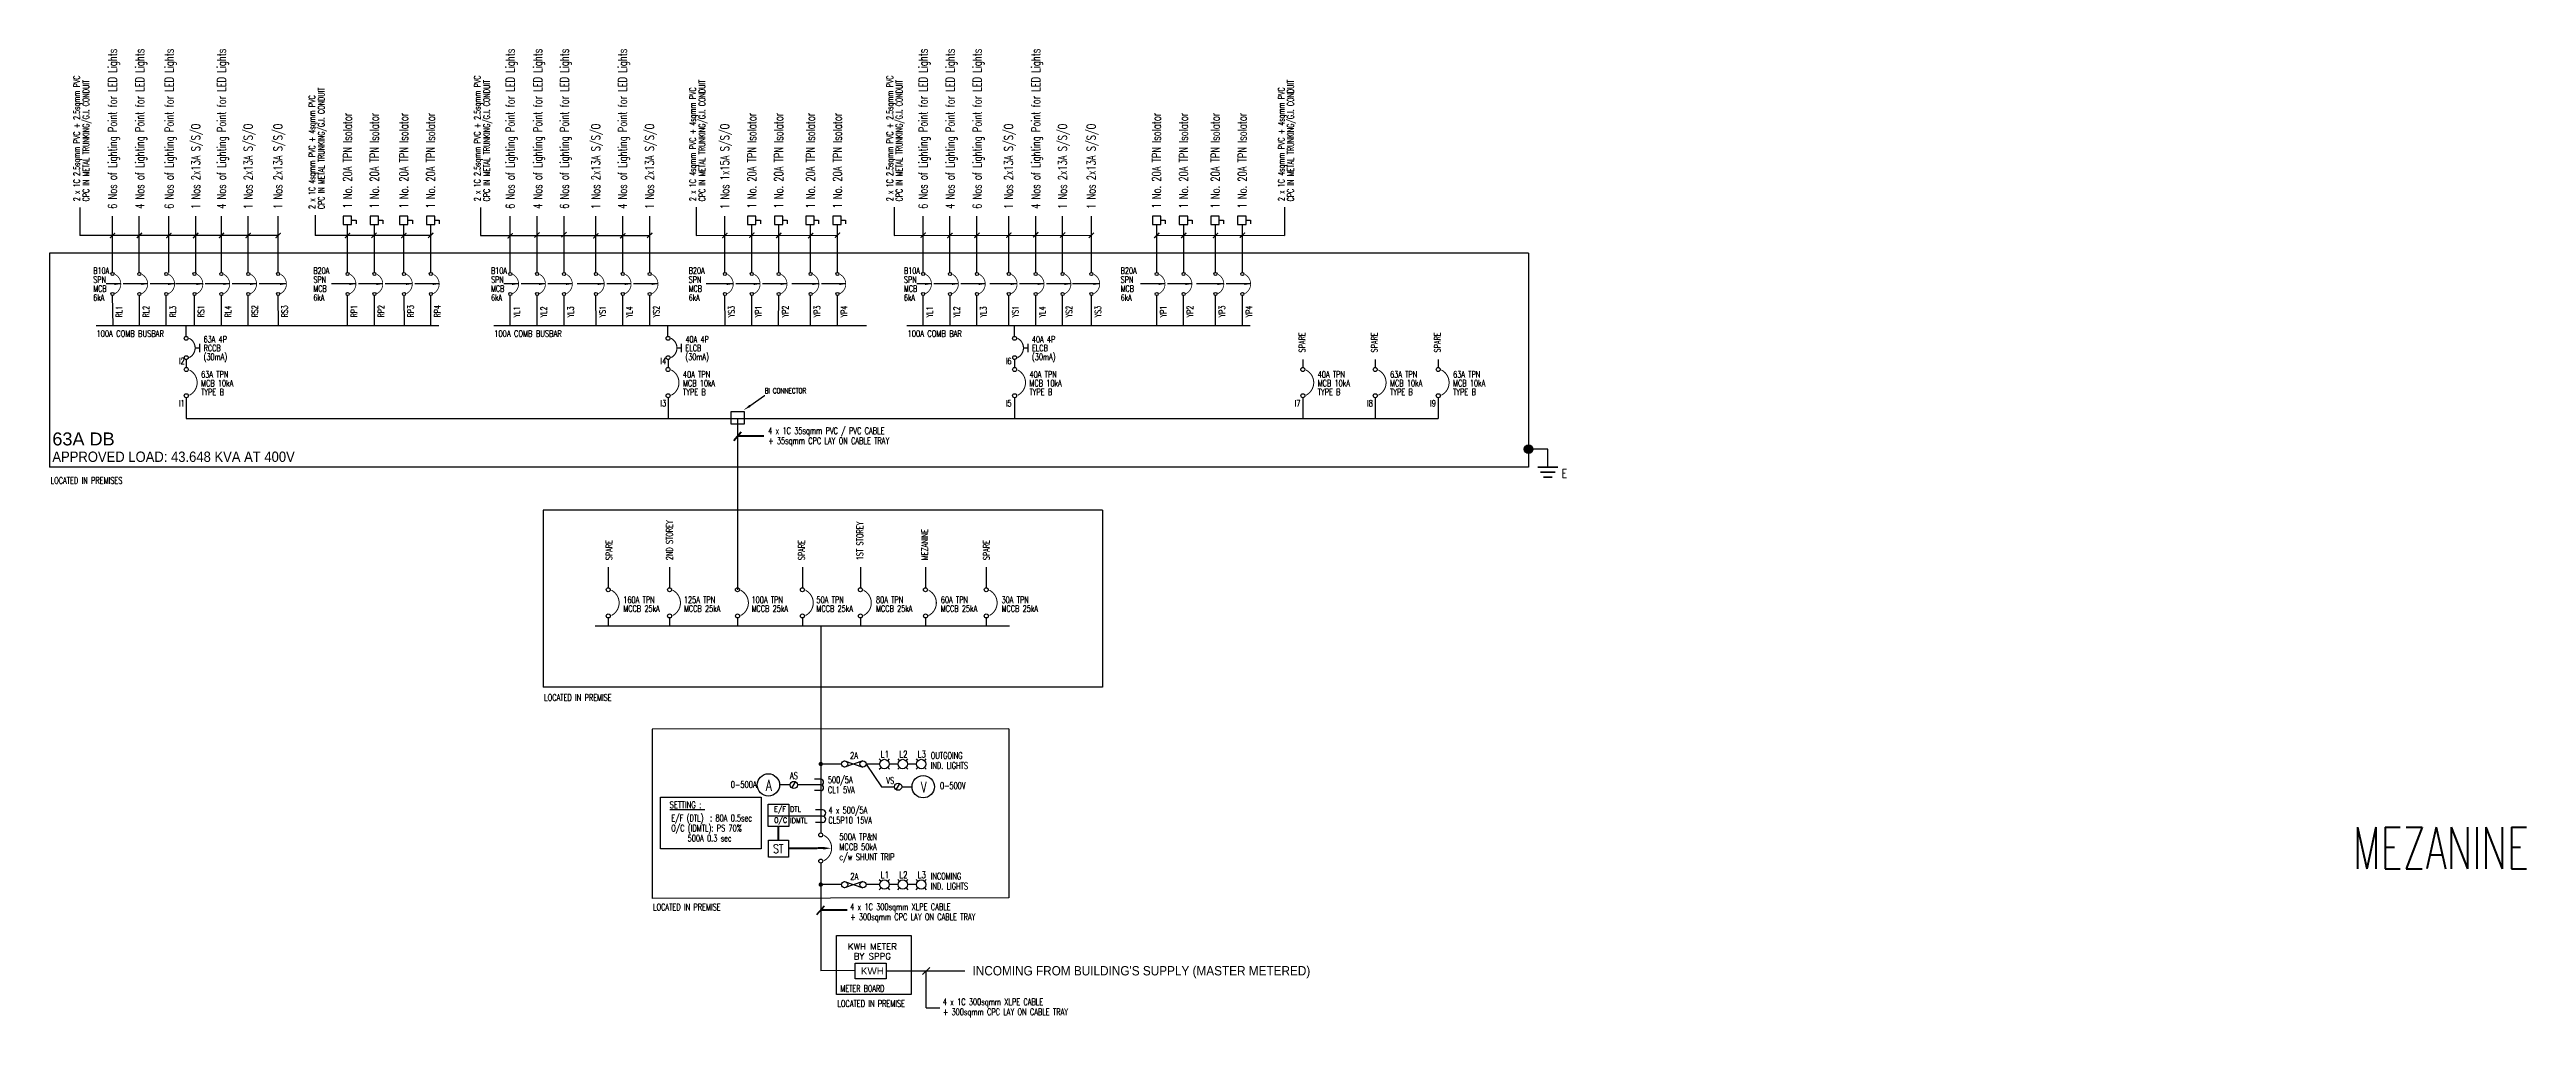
# Model space of a CAD drawing. Header units: millimetres. Extents: x 16251 to 284555, y 9213 to 36092.
# Drawn here: x 16251 to 83220, y 9213 to 35383 of the extents above; entities that cross this region are included whole.
import ezdxf
from ezdxf import colors
from ezdxf.entities.mleader import LeaderData, LeaderLine
from ezdxf.lldxf.tags import DXFTag
from ezdxf.math import Vec2, Vec3

# ---------------------------------------------------------------- set-up
doc = ezdxf.new("R2010")
doc.units = ezdxf.units.MM
doc.linetypes.add('DASHED', pattern=[0.75, 0.5, -0.25])
doc.linetypes.add('HIDDEN', pattern=[0.375, 0.25, -0.125])
for name, color, linetype in [('E-_-------_R-', 2, 'Continuous'), ('E-SLD-FRAME', 6, 'Continuous'), ('E-SLD-LEGENDF', 2, 'Continuous'), ('E-SLD-T1', 2, 'Continuous'), ('SLD', 2, 'Continuous'), ('SLD-LINE', 7, 'Continuous'), ('SLD-TXT', 7, 'Continuous'), ('TXT', 7, 'Continuous')]:
    doc.layers.add(name, color=color, linetype=linetype)
doc.styles.add('ARIAL', font='arial.ttf')
doc.styles.add('ROMANS', font='romans.shx', dxfattribs={"width": 0.8})
doc.styles.add('simplex', font='simplex.shx', dxfattribs={"width": 0.7})
doc.styles.add('SLD-TXT', font='romans.shx')
doc.styles.get("Standard").update_dxf_attribs({"font": 'arial.ttf'})
tags = doc.linetypes.add('CENTER', pattern=[2, 1.25, -0.25, 0.25, -0.25]).pattern_tags.tags
tags[10:11] = [DXFTag(74, 4), DXFTag(75, 0), DXFTag(340, '0'), DXFTag(46, 1.0), DXFTag(50, 0.0), DXFTag(44, 0.0), DXFTag(45, 0.0)]
tags[8:9] = [DXFTag(74, 4), DXFTag(75, 0), DXFTag(340, '0'), DXFTag(46, 1.0), DXFTag(50, 0.0), DXFTag(44, 0.0), DXFTag(45, 0.0)]
tags[6:7] = [DXFTag(74, 4), DXFTag(75, 0), DXFTag(340, '0'), DXFTag(46, 1.0), DXFTag(50, 0.0), DXFTag(44, 0.0), DXFTag(45, 0.0)]
tags[4:5] = [DXFTag(74, 4), DXFTag(75, 0), DXFTag(340, '0'), DXFTag(46, 1.0), DXFTag(50, 0.0), DXFTag(44, 0.0), DXFTag(45, 0.0)]
doc.dimstyles.new('A', dxfattribs={"dimtxt": 0.18, "dimasz": 150, "dimexe": 0.18, "dimexo": 0.0625, "dimgap": 0.09, "dimtad": 0, "dimtih": 1, "dimtoh": 1, "dimdec": 4, "dimzin": 0, "dimdsep": 46, "dimtxsty": 'Standard', "dimcen": 0.09, "dimadec": 0, "dimazin": 0, "dimtfac": 1, "dimtdec": 4, "dimtofl": 0, "dimtmove": 0, "dimatfit": 3, "dimfxl": 1, "dimtolj": 1, "dimtzin": 0, "dimarcsym": 0})

# ---------------------------------------------------------------- blocks, each defined once
blk = doc.blocks.new('MCCB')
at = {"color": 7}
for centre in [(-1, 558), (0, 40)]:
    blk.add_circle(centre, 39.6, dxfattribs=at)
at = {"layer": 'E-SLD-LEGENDF', "color": 7, "const_width": 20}
blk.add_lwpolyline([(62, 49, 0.61125), (62, 548)], format="xyb", dxfattribs=at)
blk = doc.blocks.new('RCCB')
at = {"color": 7}
for centre in [(-1, 548), (0, 49)]:
    blk.add_circle(centre, 49.5, dxfattribs=at)
at = {"layer": 'E-SLD-LEGENDF', "color": 7, "linetype": 'ByBlock'}
blk.add_line((230, 299), (350, 299), dxfattribs=at)
at = {"layer": 'E-SLD-LEGENDF', "color": 7}
blk.add_line((350, 190), (350, 408), dxfattribs=at)
at = {"layer": 'E-SLD-LEGENDF', "color": 7, "const_width": 30}
blk.add_lwpolyline([(77, 49, 0.611384), (77, 548)], format="xyb", dxfattribs=at)
blk = doc.blocks.new('DP ISOL')
at = {"layer": 'SLD', "color": 7, "linetype": 'Continuous', "ltscale": 0.5}
for p, q in [((141, -289), (20, -289)), ((141, -141), (141, -289))]:
    blk.add_line(p, q, dxfattribs=at)
blk.add_lwpolyline([(0, 141), (0, -141), (282, -141), (282, 141)], close=True, dxfattribs=at)

msp = doc.modelspace()

# ---------------------------------------------------------------- hatches: boundary and pattern name
at = {"layer": 'E-SLD-LEGENDF'}
h = msp.add_hatch(color=256, dxfattribs=at)
h.dxf.hatch_style = 1
edge = h.paths.add_edge_path()
edge.add_arc((56240, 24578), 119, 0, 360)

# ---------------------------------------------------------------- linework, layer by layer
for p, q in [((17953, 29357), (17953, 30882)), ((18677, 29357), (18677, 30882)), ((19479, 29357), (19479, 30882)), ((20203, 29357), (20203, 30882)), ((20898, 29357), (20898, 30882)), ((21624, 29357), (21624, 30882)), ((22432, 29357), (22432, 30882)), ((28708, 29357), (28708, 30882)), ((29433, 29357), (29433, 30882)), ((30162, 29357), (30162, 30882)), ((31023, 29357), (31023, 30882)), ((31751, 29357), (31751, 30882)), ((32479, 29357), (32479, 30882)), ((34510, 29357), (34510, 30882)), ((39872, 29357), (39872, 30882)), ((40596, 29357), (40596, 30882)), ((41325, 29357), (41325, 30882)), ((42187, 29357), (42187, 30882)), ((42915, 29357), (42915, 30882)), ((43643, 29357), (43643, 30882)), ((44419, 29357), (44419, 30882)), ((24309, 29357), (24309, 30653)), ((25036, 29357), (25036, 30653)), ((25831, 29357), (25831, 30653)), ((26558, 29357), (26558, 30653)), ((27907, 30357), (32479, 30359)), ((33731, 30359), (37556, 30365)), ((35241, 29357), (35241, 30653)), ((35968, 29357), (35968, 30653)), ((36828, 29357), (36828, 30653)), ((37556, 29357), (37556, 30653)), ((39089, 30359), (44419, 30363)), ((46189, 29357), (46189, 30653)), ((46189, 30360), (49644, 30359)), ((46916, 29357), (46916, 30653)), ((47775, 29357), (47775, 30653)), ((48503, 29357), (48503, 30653)), ((19949, 25412), (53798, 25412)), ((36237, 14659), (35683, 14660)), ((38029, 10480), (37103, 10470))]:
    msp.add_line(p, q)
for points in [[(34673, 25260), (35043, 25260), (35043, 25588), (34673, 25588)], [(32771, 15166), (35495, 15166), (35495, 13770), (32771, 13770)]]:
    msp.add_lwpolyline(points, close=True)
at = {"color": 3}
msp.add_lwpolyline([(38029, 10679), (38871, 10679), (38871, 10258), (38029, 10258)], close=True, dxfattribs=at)
msp.add_lwpolyline([(41002, 10468), (38871, 10468)])
at = {"color": 7}
for points in [[(40050, 10565), (39857, 10371)], [(39953, 9473), (39953, 10468)]]:
    msp.add_lwpolyline(points, dxfattribs=at)
at = {"layer": 'E-_-------_R-', "color": 0, "lineweight": 40}
for p, q in [((34749, 24809), (34952, 25046)), ((35563, 24928), (34850, 24928)), ((37000, 11997), (37204, 12234)), ((37814, 12115), (37102, 12115))]:
    msp.add_line(p, q, dxfattribs=at)
at = {"layer": 'E-_-------_R-', "color": 0, "linetype": 'HIDDEN', "lineweight": 40, "ltscale": 10}
for points in [[(35957, 14009), (35957, 14381)], [(37172, 13788), (36226, 13777)]]:
    msp.add_lwpolyline(points, dxfattribs=at)
at = {"layer": 'E-SLD-FRAME', "color": 7, "linetype": 'CENTER', "ltscale": 1.5}
for p, q in [((56240, 29880), (16251, 29880)), ((16251, 29880), (16251, 24095)), ((56240, 29880), (56240, 24095)), ((56240, 24095), (16251, 24095)), ((44718, 22926), (29593, 22926)), ((29593, 22926), (29593, 18143)), ((44718, 22926), (44718, 18143)), ((44718, 18143), (29593, 18143)), ((42190, 17018), (32548, 17006)), ((32548, 17006), (32548, 12434)), ((42190, 17018), (42190, 12447)), ((42190, 12447), (32548, 12434))]:
    msp.add_line(p, q, dxfattribs=at)
msp.add_lwpolyline([(37527, 11432), (39544, 11432), (39544, 9830), (37527, 9830)], close=True, dxfattribs=at)
at = {"layer": 'E-SLD-LEGENDF'}
for p, q in [((56761, 24578), (56240, 24578)), ((56761, 24095), (56761, 24578))]:
    msp.add_line(p, q, dxfattribs=at)
for points, const_width in [([(56487, 24095), (57035, 24095)], 45.7), ([(56555, 23958), (56967, 23958)], 45.7), ([(56638, 23821), (56884, 23821)], 41.1)]:
    msp.add_lwpolyline(points, dxfattribs=dict(at, const_width=const_width))
msp.add_circle((56240, 24578), 119, dxfattribs=at)
at = {"layer": 'SLD', "color": 7}
for p, q in [((17074, 31116), (17074, 30357)), ((23437, 30907), (23437, 30359)), ((27907, 31116), (27907, 30357)), ((33731, 31118), (33731, 30359)), ((39089, 31118), (39089, 30359)), ((49644, 31118), (49644, 30359)), ((22431, 30356), (17074, 30357)), ((26558, 30358), (23437, 30359))]:
    msp.add_line(p, q, dxfattribs=at)
at = {"layer": 'SLD', "const_width": 33}
for points in [[(17508, 27916), (26784, 27916)], [(28263, 27916), (38342, 27916)], [(39426, 27916), (48720, 27916)], [(30995, 19798), (42208, 19798)]]:
    msp.add_lwpolyline(points, dxfattribs=at)
at = {"layer": 'SLD-LINE'}
for p, q in [((17973, 27916), (17954, 28733)), ((18681, 27916), (18681, 28733)), ((19407, 27916), (19408, 28733)), ((20173, 27916), (20172, 28733)), ((20898, 27916), (20898, 28733)), ((21622, 27916), (21625, 28733)), ((22439, 27916), (22432, 28733)), ((24310, 27916), (24310, 28733)), ((25039, 27916), (25037, 28733)), ((25850, 27916), (25835, 28733)), ((26562, 27916), (26562, 28733)), ((28708, 27916), (28709, 28733)), ((29435, 27916), (29435, 28733)), ((30162, 27916), (30162, 28733)), ((31026, 27916), (31025, 28733)), ((31751, 27916), (31751, 28733)), ((32478, 27916), (32478, 28733)), ((34514, 27916), (34512, 28733)), ((35239, 27916), (35239, 28733)), ((35963, 27916), (35966, 28733)), ((36828, 27916), (36828, 28733)), ((37555, 27916), (37555, 28733)), ((39871, 27916), (39872, 28733)), ((40599, 27916), (40599, 28733)), ((41325, 27916), (41326, 28733)), ((42190, 27916), (42188, 28733)), ((42915, 27916), (42915, 28733)), ((43642, 27916), (43642, 28733)), ((44423, 27916), (44421, 28733)), ((46186, 27916), (46186, 28733)), ((46910, 27916), (46913, 28733)), ((47775, 27916), (47776, 28733)), ((48502, 27916), (48502, 28733))]:
    msp.add_line(p, q, dxfattribs=at)
at = {"layer": 'SLD-LINE', "linetype": 'ByBlock'}
for p, q in [((19945, 27627), (19945, 27916)), ((32971, 27627), (32971, 27916)), ((42341, 27627), (42341, 27916))]:
    msp.add_line(p, q, dxfattribs=at)
at = {"layer": 'SLD-TXT', "color": 7}
msp.add_line((39953, 9473), (40325, 9473), dxfattribs=at)
at = {"layer": 'SLD-TXT', "const_width": 33.1}
for points in [[(17884, 30287), (18024, 30427)], [(18611, 30287), (18751, 30427)], [(19408, 30285), (19548, 30426)], [(20132, 30285), (20273, 30426)], [(20827, 30285), (20967, 30426)], [(21554, 30285), (21694, 30426)], [(22360, 30285), (22501, 30425)], [(24238, 30287), (24379, 30427)], [(24954, 30289), (25095, 30429)], [(25760, 30285), (25900, 30426)], [(26488, 30289), (26629, 30429)], [(28637, 30276), (28778, 30416)], [(29362, 30298), (29502, 30439)], [(30091, 30306), (30231, 30446)], [(30953, 30277), (31093, 30417)], [(31680, 30279), (31821, 30419)], [(32408, 30288), (32549, 30428)], [(34440, 30285), (34580, 30425)], [(35171, 30294), (35311, 30435)], [(35898, 30289), (36038, 30429)], [(36757, 30281), (36897, 30422)], [(37485, 30294), (37626, 30434)], [(39801, 30292), (39941, 30433)], [(40525, 30285), (40666, 30425)], [(41254, 30291), (41395, 30431)], [(42116, 30292), (42256, 30432)], [(42844, 30304), (42984, 30445)], [(43572, 30298), (43712, 30438)], [(44348, 30292), (44489, 30432)], [(46118, 30289), (46258, 30429)], [(46845, 30286), (46985, 30426)], [(47704, 30286), (47845, 30426)], [(48432, 30295), (48573, 30435)]]:
    msp.add_lwpolyline(points, dxfattribs=at)
at = {"layer": 'TXT', "color": 7}
for p, q in [((19948, 27003), (19948, 26786)), ((32975, 27003), (32975, 26786)), ((42344, 27003), (42344, 26786)), ((50137, 27003), (50137, 26786)), ((52090, 27003), (52090, 26786)), ((53796, 27003), (53796, 26786)), ((19949, 25970), (19949, 25412)), ((32976, 25970), (32975, 25412)), ((42345, 25970), (42345, 25412)), ((50138, 25970), (50137, 25412)), ((52094, 25970), (52094, 25412)), ((53798, 25970), (53798, 25412)), ((34852, 25412), (34852, 20777)), ((31358, 21389), (31358, 20831)), ((33016, 21389), (33016, 20831)), ((36607, 21389), (36607, 20831)), ((38176, 21389), (38176, 20831)), ((39934, 21389), (39934, 20831)), ((41577, 21389), (41577, 20831)), ((31358, 20015), (31358, 19798)), ((33016, 20015), (33016, 19798)), ((34853, 20015), (34853, 19798)), ((36607, 20015), (36607, 19798)), ((37103, 19798), (37104, 14202)), ((38176, 20015), (38176, 19798)), ((39935, 20015), (39935, 19798)), ((41578, 20015), (41578, 19798)), ((37104, 13386), (37103, 10470))]:
    msp.add_line(p, q, dxfattribs=at)
at = {"layer": 'TXT'}
for p, q in [((38244, 16150), (37749, 15981)), ((37749, 16150), (38244, 15981)), ((36277, 15500), (35989, 15500)), ((36325, 15416), (36422, 15583)), ((37103, 15500), (36471, 15500)), ((37665, 16066), (37103, 16066)), ((38696, 16066), (38328, 16066)), ((38331, 16066), (38748, 15452)), ((38748, 15452), (39097, 15452)), ((39194, 16066), (38949, 16066)), ((39146, 15368), (39243, 15536)), ((39291, 15452), (39571, 15452)), ((39693, 16066), (39447, 16066)), ((37151, 14658), (36237, 14658)), ((37665, 12806), (37103, 12806)), ((38244, 12890), (37749, 12722)), ((37749, 12890), (38244, 12722)), ((38696, 12806), (38328, 12806)), ((39194, 12806), (38949, 12806)), ((39693, 12806), (39447, 12806))]:
    msp.add_line(p, q, dxfattribs=at)
at = {"layer": 'TXT', "color": 3}
for p, q in [((38685, 16204), (38733, 16155)), ((38912, 16155), (38960, 16204)), ((39183, 16204), (39231, 16155)), ((39410, 16155), (39458, 16204)), ((39682, 16204), (39730, 16155)), ((39909, 16155), (39957, 16204)), ((38685, 15928), (38733, 15976)), ((38912, 15976), (38960, 15928)), ((39183, 15928), (39231, 15976)), ((39410, 15976), (39458, 15928)), ((39682, 15928), (39730, 15976)), ((39909, 15976), (39957, 15928)), ((38685, 12944), (38733, 12896)), ((38912, 12896), (38960, 12944)), ((39183, 12944), (39231, 12896)), ((39410, 12896), (39458, 12944)), ((39682, 12944), (39730, 12896)), ((39909, 12896), (39957, 12944)), ((38685, 12668), (38733, 12717)), ((38912, 12717), (38960, 12668)), ((39183, 12668), (39231, 12717)), ((39410, 12717), (39458, 12668)), ((39682, 12668), (39730, 12717)), ((39909, 12717), (39957, 12668))]:
    msp.add_line(p, q, dxfattribs=at)
at = {"layer": 'TXT', "color": 5}
for p, q in [((37103, 15652), (36934, 15652)), ((37103, 15347), (36934, 15347)), ((37151, 14828), (36964, 14828)), ((37151, 14489), (36964, 14489))]:
    msp.add_line(p, q, dxfattribs=at)
at = {"layer": 'TXT', "const_width": 58.3}
for points in [[(37073, 16066, 1), (37132, 16066, 1)], [(37073, 12806, 1), (37132, 12806, 1)]]:
    msp.add_lwpolyline(points, format="xyb", close=True, dxfattribs=at)
at = {"layer": 'TXT', "color": 5}
for points in [[(36237, 14980), (36237, 14380), (35683, 14380), (35683, 14980)], [(35688, 14009), (36226, 14009), (36226, 13546), (35688, 13546)]]:
    msp.add_lwpolyline(points, close=True, dxfattribs=at)
at = {"layer": 'TXT', "color": 3}
for centre, radius in [((37749, 16066), 84.4), ((38244, 16066), 84.4), ((38822, 16066), 127), ((39321, 16066), 127), ((39819, 16066), 127), ((37749, 12806), 84.4), ((38244, 12806), 84.4), ((38822, 12806), 127), ((39321, 12806), 127), ((39819, 12806), 127)]:
    msp.add_circle(centre, radius, dxfattribs=at)
at = {"layer": 'TXT', "color": 5}
for centre, radius in [((35687, 15500), 302), ((36374, 15500), 96.9), ((39194, 15452), 96.9), ((39873, 15452), 302)]:
    msp.add_circle(centre, radius, dxfattribs=at)
for centre, radius in [((37103, 15576), 76.4), ((37103, 15423), 76.4), ((37151, 14743), 84.9), ((37151, 14573), 84.9)]:
    msp.add_arc(centre, radius, 270, 90, dxfattribs=at)
at = {"layer": 'TXT', "linetype": 'DASHED'}
msp.add_solid([(37172, 13824), (37387, 13788), (37172, 13753)], dxfattribs=at)

# ---------------------------------------------------------------- block references
at = {"layer": 'E-SLD-LEGENDF', "linetype": 'ByBlock', "xscale": 1.043890447483075, "yscale": 1.043890447483075, "zscale": 1.043890447483075}
for p in [(19948, 27003), (32975, 27003), (42344, 27003)]:
    msp.add_blockref('RCCB', p, dxfattribs=at)
at = {"layer": 'SLD', "xscale": 0.81, "yscale": 0.81, "zscale": 0.81, "rotation": 90}
for p in [(24304, 30653), (25031, 30653), (25828, 30653), (26555, 30653), (35236, 30653), (35963, 30653), (36812, 30653), (37539, 30653), (46183, 30653), (46910, 30653), (47759, 30653), (48486, 30653)]:
    msp.add_blockref('DP ISOL', p, dxfattribs=at)
at = {"layer": 'SLD', "lineweight": -3}
for p, xscale, yscale, zscale in [((17954, 28733), 1.043890447483075, 1.043890447483075, 1.043890447483075), ((18681, 28733), 1.043890447483075, 1.043890447483075, 1.043890447483075), ((19408, 28733), 1.043890447483075, 1.043890447483075, 1.043890447483075), ((20172, 28733), 1.043890447483075, 1.043890447483075, 1.043890447483075), ((20898, 28733), 1.043890447483075, 1.043890447483075, 1.043890447483075), ((21625, 28733), 1.043890447483075, 1.043890447483075, 1.043890447483075), ((22432, 28733), 1.043890447483075, 1.043890447483075, 1.043890447483075), ((24310, 28733), 1.043890447483075, 1.043890447483075, 1.043890447483075), ((25037, 28733), 1.043890447483075, 1.043890447483075, 1.043890447483075), ((25835, 28733), 1.043890447483075, 1.043890447483075, 1.043890447483075), ((26562, 28733), 1.043890447483075, 1.043890447483075, 1.043890447483075), ((28709, 28733), 1.043890447483075, 1.043890447483075, 1.043890447483075), ((29435, 28733), 1.043890447483075, 1.043890447483075, 1.043890447483075), ((30162, 28733), 1.043890447483075, 1.043890447483075, 1.043890447483075), ((31025, 28733), 1.043890447483075, 1.043890447483075, 1.043890447483075), ((31751, 28733), 1.043890447483075, 1.043890447483075, 1.043890447483075), ((32478, 28733), 1.043890447483075, 1.043890447483075, 1.043890447483075), ((34512, 28733), 1.043890447483075, 1.043890447483075, 1.043890447483075), ((35239, 28733), 1.043890447483075, 1.043890447483075, 1.043890447483075), ((35966, 28733), 1.043890447483075, 1.043890447483075, 1.043890447483075), ((36828, 28733), 1.043890447483075, 1.043890447483075, 1.043890447483075), ((37555, 28733), 1.043890447483075, 1.043890447483075, 1.043890447483075), ((39872, 28733), 1.043890447483075, 1.043890447483075, 1.043890447483075), ((40599, 28733), 1.043890447483075, 1.043890447483075, 1.043890447483075), ((41326, 28733), 1.043890447483075, 1.043890447483075, 1.043890447483075), ((42188, 28733), 1.043890447483075, 1.043890447483075, 1.043890447483075), ((42915, 28733), 1.043890447483075, 1.043890447483075, 1.043890447483075), ((43642, 28733), 1.043890447483075, 1.043890447483075, 1.043890447483075), ((44421, 28733), 1.043890447483075, 1.043890447483075, 1.043890447483075), ((46186, 28733), 1.043890447483075, 1.043890447483075, 1.043890447483075), ((46913, 28733), 1.043890447483075, 1.043890447483075, 1.043890447483075), ((47776, 28733), 1.043890447483075, 1.043890447483075, 1.043890447483075), ((48502, 28733), 1.043890447483075, 1.043890447483075, 1.043890447483075), ((19949, 25970), 1.365952055823138, 1.365952055823138, 1.365952055823138), ((32976, 25970), 1.365952055823138, 1.365952055823138, 1.365952055823138), ((42345, 25970), 1.365952055823138, 1.365952055823138, 1.365952055823138), ((50138, 25970), 1.365952055823138, 1.365952055823138, 1.365952055823138), ((52094, 25970), 1.365952055823138, 1.365952055823138, 1.365952055823138), ((53798, 25970), 1.365952055823138, 1.365952055823138, 1.365952055823138), ((31358, 20015), 1.365952055823138, 1.365952055823138, 1.365952055823138), ((33016, 20015), 1.365952055823138, 1.365952055823138, 1.365952055823138), ((34853, 20015), 1.365952055823138, 1.365952055823138, 1.365952055823138), ((36607, 20015), 1.365952055823138, 1.365952055823138, 1.365952055823138), ((38176, 20015), 1.365952055823138, 1.365952055823138, 1.365952055823138), ((39935, 20015), 1.365952055823138, 1.365952055823138, 1.365952055823138), ((41578, 20015), 1.365952055823138, 1.365952055823138, 1.365952055823138), ((37104, 13386), 1.365952055823138, 1.365952055823138, 1.365952055823138)]:
    msp.add_blockref('MCCB', p, dxfattribs=dict(at, xscale=xscale, yscale=yscale, zscale=zscale))

# ---------------------------------------------------------------- texts
at = {"color": 0, "linetype": 'ByBlock', "lineweight": 40, "attachment_point": 1, "style": 'ROMANS'}
for s, insert, char_height, width, line_spacing_factor in [('{\\W0.7;100A COMB BUSBAR}', (17519, 27789), 170.59, 7653.88, 0.890323), ('{\\W0.7;100A COMB BUSBAR}', (28274, 27789), 170.59, 7653.88, 0.890323), ('{\\W0.7;100A COMB BAR}', (39450, 27789), 170.59, 7653.88, 0.890323), ('{\\W0.7;I2}', (19752, 27048), 175, 1118.38, 0.818814), ('{\\W0.7;I4}', (32768, 27048), 175, 1118.38, 0.818814), ('{\\W0.7;I6}', (42107, 27048), 175, 1118.38, 0.818814), ('{\\W0.7;63A TPN \\PMCB 10kA \\PTYPE B}', (20350, 26687), 175, 1118.38, 0.818814), ('{\\W0.7;40A TPN \\PMCB 10kA \\PTYPE B}', (33377, 26687), 175, 1118.38, 0.818814), ('{\\W0.7;I1}', (19752, 25906), 175, 1118.38, 0.818814), ('{\\W0.7;I3}', (32768, 25906), 175, 1118.38, 0.818814), ('{\\W0.7;I5}', (42107, 25906), 175, 1118.38, 0.818814), ('{\\W0.7;I7}', (49915, 25906), 175, 1118.38, 0.818814), ('{\\W0.7;I8}', (51875, 25906), 175, 1118.38, 0.818814), ('{\\W0.7;I9}', (53579, 25906), 175, 1118.38, 0.818814), ('{\\W0.7;160A TPN \\PMCCB 25kA }', (31764, 20594), 175, 1276.49, 0.818814), ('{\\W0.7;125A TPN \\PMCCB 25kA }', (33403, 20594), 175, 1276.49, 0.818814), ('{\\W0.7;100A TPN \\PMCCB 25kA }', (35232, 20594), 175, 1276.49, 0.818814), ('{\\W0.7;50A TPN \\PMCCB 25kA }', (36987, 20594), 175, 1276.49, 0.818814), ('{\\W0.7;80A TPN \\PMCCB 25kA }', (38596, 20594), 175, 1276.49, 0.818814), ('{\\W0.7;60A TPN \\PMCCB 25kA }', (40347, 20594), 175, 1276.49, 0.818814), ('{\\W0.7;30A TPN \\PMCCB 25kA }', (41991, 20594), 175, 1276.49, 0.818814)]:
    msp.add_mtext(s, dxfattribs=dict(at, insert=insert, char_height=char_height, width=width, line_spacing_factor=line_spacing_factor))
at = {"color": 0, "insert": (38185, 10567), "char_height": 191.9, "width": 690.73, "attachment_point": 1, "style": 'ARIAL'}
msp.add_mtext('{\\W1;KWH}', dxfattribs=at)
at = {"layer": 'E-SLD-T1', "color": 7, "style": 'ROMANS', "width": 0.7}
msp.add_text('METER BOARD', height=181.55, dxfattribs=at).set_placement((37636, 9906))
at = {"layer": 'SLD-TXT'}
for s, height, style, width, p in [('6 Nos of Lighting Point for LED Lights', 235, 'ROMANS', 0.7, (18071, 31076)), ('4 Nos of Lighting Point for LED Lights', 235, 'ROMANS', 0.7, (18808, 31076)), ('6 Nos of Lighting Point for LED Lights', 235, 'ROMANS', 0.7, (19605, 31076)), ('4 Nos of Lighting Point for LED Lights', 235, 'ROMANS', 0.7, (21017, 31076)), ('6 Nos of Lighting Point for LED Lights', 235, 'ROMANS', 0.7, (28826, 31076)), ('4 Nos of Lighting Point for LED Lights', 235, 'ROMANS', 0.7, (29567, 31076)), ('6 Nos of Lighting Point for LED Lights', 235, 'ROMANS', 0.7, (30288, 31076)), ('4 Nos of Lighting Point for LED Lights', 235, 'ROMANS', 0.7, (31861, 31076)), ('6 Nos of Lighting Point for LED Lights', 235, 'ROMANS', 0.7, (39987, 31076)), ('4 Nos of Lighting Point for LED Lights', 235, 'ROMANS', 0.7, (40718, 31076)), ('6 Nos of Lighting Point for LED Lights', 235, 'ROMANS', 0.7, (41449, 31076)), ('4 Nos of Lighting Point for LED Lights', 235, 'ROMANS', 0.7, (43033, 31076)), ('2 x 1C 2.5sqmm PVC + 2.5sqmm PVC', 175, 'SLD-TXT', 0.65, (17072, 31282)), ('CPC IN METAL TRUNKING/G.I. CONDUIT ', 175, 'SLD-TXT', 0.65, (17323, 31276)), ('2 x 1C 2.5sqmm PVC + 2.5sqmm PVC', 175, 'SLD-TXT', 0.65, (27904, 31282)), ('CPC IN METAL TRUNKING/G.I. CONDUIT ', 175, 'SLD-TXT', 0.65, (28156, 31276)), ('CPC IN METAL TRUNKING/G.I. CONDUIT ', 175, 'SLD-TXT', 0.65, (33980, 31278)), ('2 x 1C 2.5sqmm PVC + 2.5sqmm PVC', 175, 'SLD-TXT', 0.65, (39057, 31282)), ('CPC IN METAL TRUNKING/G.I. CONDUIT ', 175, 'SLD-TXT', 0.65, (39309, 31276)), ('CPC IN METAL TRUNKING/G.I. CONDUIT ', 175, 'SLD-TXT', 0.65, (49892, 31278)), ('2 x 1C 4sqmm PVC + 4sqmm PVC', 175, 'SLD-TXT', 0.65, (23434, 31073)), ('CPC IN METAL TRUNKING/G.I. CONDUIT ', 175, 'SLD-TXT', 0.65, (23686, 31067)), ('1 No. 20A TPN Isolator', 235, 'ROMANS', 0.7, (24423, 31085)), ('1 No. 20A TPN Isolator', 235, 'ROMANS', 0.7, (25150, 31085)), ('1 No. 20A TPN Isolator', 235, 'ROMANS', 0.7, (25945, 31085)), ('1 No. 20A TPN Isolator', 235, 'ROMANS', 0.7, (26672, 31085)), ('2 x 1C 4sqmm PVC + 4sqmm PVC', 175, 'SLD-TXT', 0.65, (33728, 31285)), ('1 No. 20A TPN Isolator', 235, 'ROMANS', 0.7, (35355, 31085)), ('1 No. 20A TPN Isolator', 235, 'ROMANS', 0.7, (36082, 31085)), ('1 No. 20A TPN Isolator', 235, 'ROMANS', 0.7, (36941, 31085)), ('1 No. 20A TPN Isolator', 235, 'ROMANS', 0.7, (37670, 31085)), ('1 No. 20A TPN Isolator', 235, 'ROMANS', 0.7, (46296, 31085)), ('1 No. 20A TPN Isolator', 235, 'ROMANS', 0.7, (47029, 31085)), ('1 No. 20A TPN Isolator', 235, 'ROMANS', 0.7, (47888, 31085)), ('1 No. 20A TPN Isolator', 235, 'ROMANS', 0.7, (48617, 31085)), ('2 x 1C 4sqmm PVC + 4sqmm PVC', 175, 'SLD-TXT', 0.65, (49641, 31285)), ('1 Nos 2x13A S/S/O', 235, 'ROMANS', 0.7, (20320, 31073)), ('1 Nos 2x13A S/S/O', 235, 'ROMANS', 0.7, (21737, 31073)), ('1 Nos 2x13A S/S/O', 235, 'ROMANS', 0.7, (22544, 31073)), ('1 Nos 2x13A S/S/O', 235, 'ROMANS', 0.7, (31136, 31073)), ('1 Nos 2x13A S/S/O', 235, 'ROMANS', 0.7, (32592, 31073)), ('1 Nos 1x15A S/S/O', 235, 'ROMANS', 0.7, (34623, 31073)), ('1 Nos 2x13A S/S/O', 235, 'ROMANS', 0.7, (42299, 31073)), ('1 Nos 2x13A S/S/O', 235, 'ROMANS', 0.7, (43755, 31073)), ('1 Nos 2x13A S/S/O', 235, 'ROMANS', 0.7, (44532, 31073)), ('RL1', 170.6, 'SLD-TXT', 0.6, (18216, 28140)), ('RL2', 170.6, 'SLD-TXT', 0.6, (18943, 28140)), ('RL3', 170.6, 'SLD-TXT', 0.6, (19670, 28140)), ('RS1', 170.6, 'SLD-TXT', 0.6, (20434, 28140)), ('RL4', 170.6, 'SLD-TXT', 0.6, (21160, 28140)), ('RS2', 170.6, 'SLD-TXT', 0.6, (21887, 28140)), ('RS3', 170.6, 'SLD-TXT', 0.6, (22694, 28140)), ('RP1', 170.6, 'SLD-TXT', 0.6, (24572, 28140)), ('RP2', 170.6, 'SLD-TXT', 0.6, (25299, 28140)), ('RP3', 170.6, 'SLD-TXT', 0.6, (26097, 28140)), ('RP4', 170.6, 'SLD-TXT', 0.6, (26823, 28140)), ('YL1', 170.6, 'SLD-TXT', 0.6, (28971, 28140)), ('YL2', 170.6, 'SLD-TXT', 0.6, (29697, 28140)), ('YL3', 170.6, 'SLD-TXT', 0.6, (30424, 28140)), ('YS1', 170.6, 'SLD-TXT', 0.6, (31287, 28140)), ('YL4', 170.6, 'SLD-TXT', 0.6, (32013, 28140)), ('YS2', 170.6, 'SLD-TXT', 0.6, (32740, 28140)), ('YS3', 170.6, 'SLD-TXT', 0.6, (34774, 28140)), ('YP1', 170.6, 'SLD-TXT', 0.6, (35501, 28140)), ('YP2', 170.6, 'SLD-TXT', 0.6, (36228, 28140)), ('YP3', 170.6, 'SLD-TXT', 0.6, (37090, 28140)), ('YP4', 170.6, 'SLD-TXT', 0.6, (37817, 28140)), ('YL1', 170.6, 'SLD-TXT', 0.6, (40134, 28140)), ('YL2', 170.6, 'SLD-TXT', 0.6, (40861, 28140)), ('YL3', 170.6, 'SLD-TXT', 0.6, (41587, 28140)), ('YS1', 170.6, 'SLD-TXT', 0.6, (42450, 28140)), ('YL4', 170.6, 'SLD-TXT', 0.6, (43177, 28140)), ('YS2', 170.6, 'SLD-TXT', 0.6, (43903, 28140)), ('YS3', 170.6, 'SLD-TXT', 0.6, (44683, 28140)), ('YP1', 170.6, 'SLD-TXT', 0.6, (46448, 28140)), ('YP2', 170.6, 'SLD-TXT', 0.6, (47175, 28140)), ('YP3', 170.6, 'SLD-TXT', 0.6, (48038, 28140)), ('YP4', 170.6, 'SLD-TXT', 0.6, (48764, 28140)), ('SPARE', 175, 'SLD-TXT', 0.7, (50204, 27190)), ('SPARE', 175, 'SLD-TXT', 0.7, (52157, 27190)), ('SPARE', 175, 'SLD-TXT', 0.7, (53862, 27190)), ('2ND STOREY', 175, 'SLD-TXT', 0.7, (33099, 21575)), ('1ST STOREY', 175, 'SLD-TXT', 0.7, (38248, 21575)), ('MEZANINE', 175, 'SLD-TXT', 0.7, (40000, 21575)), ('SPARE', 175, 'SLD-TXT', 0.7, (31464, 21575)), ('SPARE', 175, 'SLD-TXT', 0.7, (36671, 21575)), ('SPARE', 175, 'SLD-TXT', 0.7, (41669, 21575))]:
    msp.add_text(s, height=height, rotation=90, dxfattribs=dict(at, style=style, width=width)).set_placement(p)
at = {"layer": 'SLD-TXT', "style": 'SLD-TXT'}
for s, height, width, p in [('2A', 180, 0.6, (37894, 16205)), ('AS', 185.1, 0.6, (36274, 15660)), ('VS', 185.1, 0.6, (38877, 15527)), ('%%USETTING : ', 180, 0.75, (33018, 14873)), ('2A', 180, 0.6, (37902, 12938))]:
    msp.add_text(s, height=height, dxfattribs=dict(at, width=width)).set_placement(p)
at = {"layer": 'SLD-TXT', "attachment_point": 1, "style": 'SLD-TXT'}
for s, insert, char_height, width, line_spacing_factor in [('{\\W0.65;B10A \\PSPN\\PMCB\\P6kA}', (17435, 29493), 175, 669.59, 0.833333), ('{\\W0.65;B20A \\PSPN\\PMCB\\P6kA}', (23386, 29493), 175, 669.59, 0.833333), ('{\\W0.65;B10A \\PSPN\\PMCB\\P6kA}', (28189, 29493), 175, 669.59, 0.833333), ('{\\W0.65;B20A \\PSPN\\PMCB\\P6kA}', (33533, 29493), 175, 669.59, 0.833333), ('{\\W0.65;B10A \\PSPN\\PMCB\\P6kA}', (39353, 29493), 175, 669.59, 0.833333), ('{\\W0.65;B20A \\PSPN\\PMCB\\P6kA}', (45213, 29493), 175, 669.59, 0.833333), ('{\\W0.6;63A 4P\\PRCCB \\P(30mA)}', (20416, 27636), 175, 2442.69, 0.810811), ('{\\W0.6;40A 4P\\PELCB \\P(30mA)}', (33443, 27636), 175, 2442.69, 0.810811), ('{\\W0.6;40A 4P\\PELCB \\P(30mA)}', (42813, 27636), 175, 2442.69, 0.810811), ('{\\W0.65;BI CONNECTOR}', (35586, 26231), 143.08, 3100.92, 0.908108), ('{\\W0.7;40A TPN \\PMCB 10kA \\PTYPE B}', (42746, 26687), 175, 2442.69, 0.810811), ('{\\W0.7;40A TPN \\PMCB 10kA \\PTYPE B}', (50539, 26687), 175, 2442.69, 0.810811), ('{\\W0.7;63A TPN \\PMCB 10kA \\PTYPE B}', (52495, 26687), 175, 2442.69, 0.810811), ('{\\W0.7;63A TPN \\PMCB 10kA \\PTYPE B}', (54199, 26687), 175, 2442.69, 0.810811), ('{\\W0.65;4 x 1C 35sqmm PVC / PVC CABLE \\P+ 35sqmm CPC LAY ON CABLE TRAY\\W0.75; }', (35683, 25168), 180, 3901.15, 0.908108), ('{\\W0.65;LOCATED IN PREMISES}', (16281, 23823), 180, 3901.15, 0.908108), ('{\\W0.75;E}', (57138, 24037), 234, 2960.08, 0.908108), ('{\\W0.65;LOCATED IN PREMISE}', (29624, 17953), 180, 3901.15, 0.908108), ('\\A1;{\\W0.65;OUTGOING \\PIND. LIGHTS}', (40077, 16385), 180, 2416.57, 0.908108), ('\\A1;{\\W0.6;0-500A}', (34669, 15601), 180, 2416.57, 0.908108), ('\\A1;{\\W0.65;500/5A\\PCL1 5VA}', (37295, 15728), 180, 2416.57, 0.908108), ('\\A1;{\\W0.6;0-500V}', (40328, 15575), 185.09, 2416.57, 0.908108), ('\\A1;{\\W0.65;4 x 500/5A\\PCL5P10 15VA}', (37309, 14907), 180, 2416.57, 0.908108), ('\\A1;{\\W0.65;E/F (DTL)  : 80A 0.5sec\\PO/C (IDMTL): PS 70%\\P     500A 0.3 sec}', (33059, 14696), 180, 2416.57, 0.908108), ('\\pxt8;{\\W0.7;500A TP&N \\P\\ptz;MCCB 50kA \\Pc/w SHUNT TRIP}', (37605, 14189), 180, 2416.57, 0.908108), ('{\\W0.65;MEZANINE}', (78526, 14356), 1123.31, 6316.73, 0.908108), ('\\A1;{\\W0.65;INCOMING\\PIND. LIGHTS}', (40077, 13125), 180, 2416.57, 0.908108), ('{\\W0.65;LOCATED IN PREMISE}', (32569, 12289), 180, 3901.15, 0.908108), ('{\\W0.65;4 x 1C 300sqmm XLPE CABLE \\P+ 300sqmm CPC LAY ON CABLE TRAY\\W0.75; }', (37900, 12295), 180, 3901.15, 0.908108), ('\\pxqc;KWH METER\\PBY SPPG', (37063, 11217), 169.71, 2869.67, 0.934884), ('{\\W0.65;LOCATED IN PREMISE}', (37554, 9677), 180, 3901.15, 0.908108), ('{\\W0.65;4 x 1C 300sqmm XLPE CABLE \\P+ 300sqmm CPC LAY ON CABLE TRAY\\W0.75; }', (40405, 9726), 180, 3901.15, 0.908108)]:
    msp.add_mtext(s, dxfattribs=dict(at, insert=insert, char_height=char_height, width=width, line_spacing_factor=line_spacing_factor))
at = {"layer": 'TXT', "style": 'simplex', "width": 0.8}
for s, p in [('L1', (38722, 16239)), ('L2', (39221, 16239)), ('L3', (39719, 16239)), ('L1', (38722, 12979)), ('L2', (39221, 12979)), ('L3', (39719, 12979))]:
    msp.add_text(s, height=180, dxfattribs=at).set_placement(p)
at = {"layer": 'TXT', "color": 3, "attachment_point": 1, "line_spacing_factor": 0.926797, "style": 'ARIAL'}
for s, insert, char_height, width in [('\\P63A DB', (16327, 25571), 350, 4520.12), ('{\\W0.9;\\PAPPROVED LOAD: 43.648 KVA AT 400V}', (16327, 24946), 280, 6727.75), ("\\pxqc;{\\W0.9;INCOMING FROM BUILDING'S SUPPLY (MASTER METERED)}", (41021, 10603), 253.13, 9503.29)]:
    msp.add_mtext(s, dxfattribs=dict(at, insert=insert, char_height=char_height, width=width))
at = {"layer": 'TXT', "line_spacing_factor": 0.818182, "style": 'simplex'}
for s, insert, char_height, width, attachment_point in [('\\A1;A ', (35779, 15635), 291.7, 4872.52, 3), ('\\A1;V', (39964, 15588), 291.7, 4872.52, 3), ('{\\W0.8;E/F }', (35842, 14918), 142.06, 2574.92, 1), ('{\\W0.8;DTL }', (36275, 14918), 142.06, 2574.92, 1), ('{\\W0.8;O/C }', (35842, 14622), 142.06, 2574.92, 1), ('{\\W0.8;IDMTL }', (36275, 14608), 142.06, 2574.92, 1), ('{\\W0.8;ST} ', (35811, 13891), 233.07, 4224.48, 1)]:
    msp.add_mtext(s, dxfattribs=dict(at, insert=insert, char_height=char_height, width=width, attachment_point=attachment_point))

# ---------------------------------------------------------------- leaders
ml = msp.add_multileader_mtext('Standard')
ml.set_content('', color=256)
ml.set_leader_properties()
ml.build(insert=Vec2(0, 0))
ml.multileader.update_dxf_attribs({"arrow_head_size": 200})
ctx = ml.context
ctx.base_point, ctx.arrow_head_size, ctx.plane_origin = Vec3(35590, 26028), 200, Vec3(35025, 25636)
notes = []
notes.append((ctx, [(0, (1, 1, 0), (35582, 26028), (1, 0), 8, [(0, [(35025, 25636)], 0, [])])]))
ctx.mtext.insert, ctx.mtext.flow_direction = Vec3(35592, 26030), 5
at = {"layer": 'SLD-TXT'}
for points in [[(18179, 29045), (17779, 29045)], [(18906, 29045), (18246, 29045)], [(19633, 29045), (18973, 29045)], [(20397, 29045), (19660, 29045)], [(21123, 29045), (20463, 29045)], [(21850, 29045), (21190, 29045)], [(22657, 29045), (21921, 29045)], [(24535, 29045), (23875, 29045)], [(25262, 29045), (24602, 29045)], [(26060, 29045), (25323, 29045)], [(26786, 29045), (26127, 29045)], [(28934, 29045), (28533, 29045)], [(29660, 29045), (29000, 29045)], [(30387, 29045), (29727, 29045)], [(31250, 29045), (30513, 29045)], [(31976, 29045), (31316, 29045)], [(32703, 29045), (32043, 29045)], [(34737, 29045), (34001, 29045)], [(35464, 29045), (34804, 29045)], [(36191, 29045), (35531, 29045)], [(37053, 29045), (36317, 29045)], [(37780, 29045), (37120, 29045)], [(40097, 29045), (39696, 29045)], [(40824, 29045), (40164, 29045)], [(41550, 29045), (40891, 29045)], [(42413, 29045), (41676, 29045)], [(43140, 29045), (42480, 29045)], [(43866, 29045), (43207, 29045)], [(44646, 29045), (43909, 29045)], [(46411, 29045), (45751, 29045)], [(47138, 29045), (46478, 29045)], [(48001, 29045), (47264, 29045)], [(48727, 29045), (48067, 29045)]]:
    msp.add_leader(points, dimstyle='A', override={"dimasz": 175, "dimgap": 0.09, "dimtad": 0}, dxfattribs=at)
for ctx, leaders in notes:
    for number, flags, end, landing, length, lines in leaders:
        leader = LeaderData()
        leader.index, (leader.has_last_leader_line, leader.has_dogleg_vector, leader.attachment_direction) = number, flags
        leader.last_leader_point, leader.dogleg_vector, leader.dogleg_length = Vec3(end), Vec3(landing), length
        for number, points, colour, breaks in lines:
            line = LeaderLine()
            line.index, line.vertices, line.color, line.breaks = number, Vec3.list(points), colors.encode_raw_color(colour), breaks
            leader.lines.append(line)
        ctx.leaders.append(leader)

doc.saveas('drawing.dxf')
